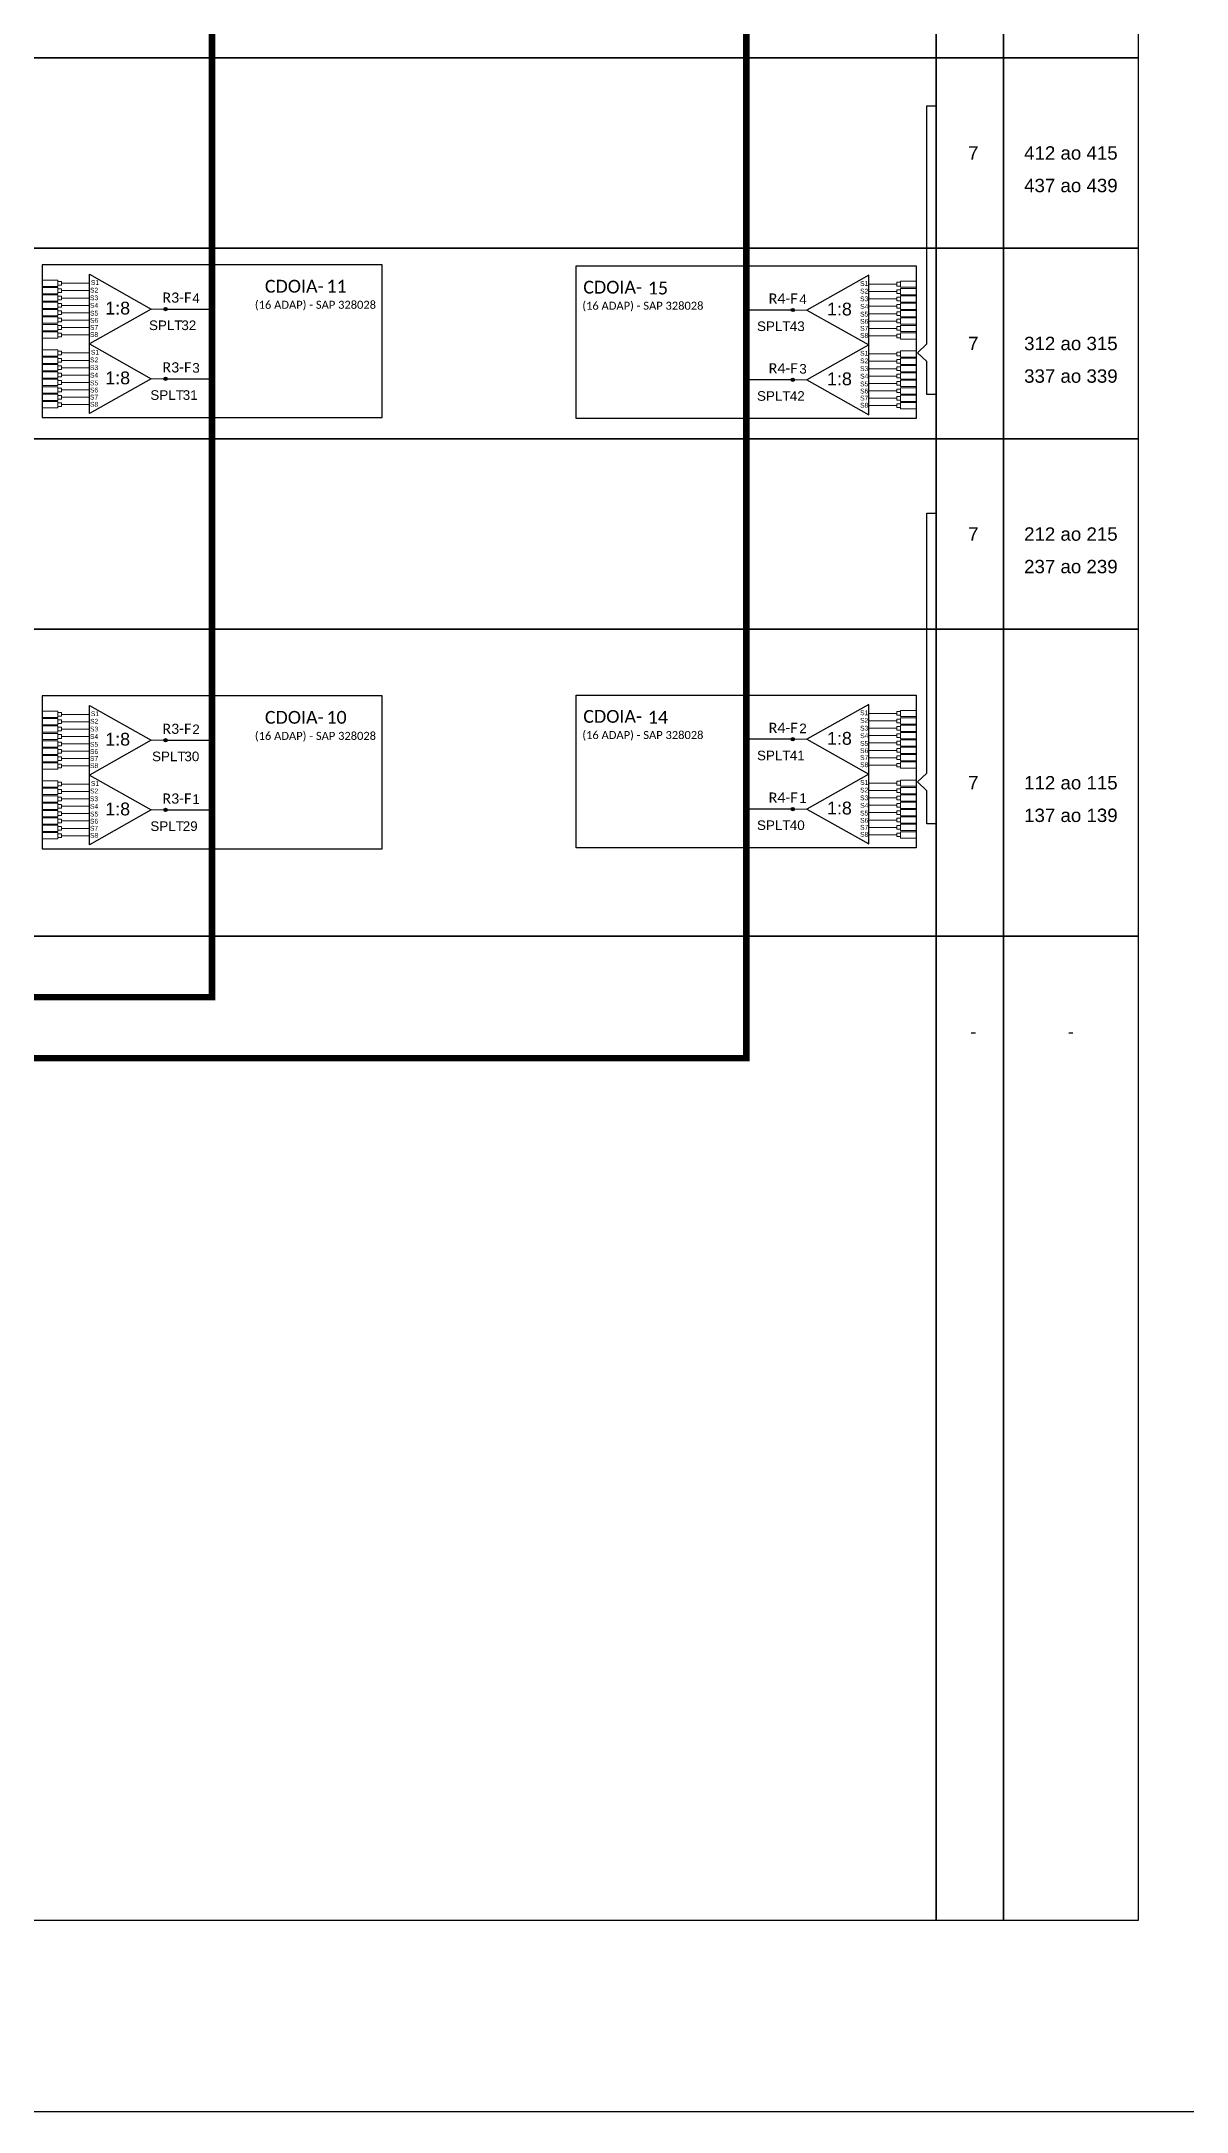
# Model space of a CAD drawing. Extents: x -89 to 2605, y 705 to 1299.
# Drawn here: x 1211.8 to 1369.3, y 705 to 989.6 of the extents above; entities that cross this region are included whole.
import ezdxf
from ezdxf.enums import TextEntityAlignment as Align

# ---------------------------------------------------------------- set-up
doc = ezdxf.new("R2010")
doc.units = 0
doc.styles.add('ARIAL', font='arial.ttf')
doc.styles.add('WMF-Calibri0', font='calibri.ttf')

# ---------------------------------------------------------------- blocks, each defined once
blk = doc.blocks.new('SPLT_1-8_SC-APC')
at = {"color": 1}
blk.add_lwpolyline([(-7.37, -2.1), (-17.04, -7.55), (-7.37, -13), (-7.37, -2.1)], dxfattribs=at)
at = {"color": 3, "lineweight": 0}
for points in [[(-2.99, -3.22), (-2.41, -3.22), (-2.41, -3.8), (-2.99, -3.8)], [(-2.99, -4.38), (-2.41, -4.38), (-2.41, -4.95), (-2.99, -4.95)], [(-2.99, -5.53), (-2.41, -5.53), (-2.41, -6.1), (-2.99, -6.1)], [(-2.99, -6.68), (-2.41, -6.68), (-2.41, -7.26), (-2.99, -7.26)], [(-2.99, -7.84), (-2.41, -7.84), (-2.41, -8.41), (-2.99, -8.41)], [(-2.99, -8.99), (-2.41, -8.99), (-2.41, -9.56), (-2.99, -9.56)], [(-2.99, -10.14), (-2.41, -10.14), (-2.41, -10.72), (-2.99, -10.72)], [(-2.99, -11.3), (-2.41, -11.3), (-2.41, -11.87), (-2.99, -11.87)]]:
    blk.add_lwpolyline(points, close=True, dxfattribs=at)
for points in [[(-2.41, -3.02), (-2.41, -4)], [(-2.41, -3.02), (0, -3.02)], [(-2.99, -3.51), (-7.37, -3.51)], [(-7.37, -4.66), (-2.99, -4.66)], [(-7.37, -5.82), (-2.99, -5.82)], [(-2.41, -4), (0, -4)], [(-2.41, -4.17), (-2.41, -5.16)], [(-2.41, -4.17), (0, -4.17)], [(-2.41, -5.16), (0, -5.16)], [(-2.41, -5.32), (-2.41, -6.31)], [(-2.41, -5.32), (0, -5.32)], [(-2.41, -6.31), (0, -6.31)], [(-7.37, -6.97), (-2.99, -6.97)], [(-7.37, -8.12), (-2.99, -8.12)], [(-7.37, -9.28), (-2.99, -9.28)], [(-2.41, -6.48), (-2.41, -7.46)], [(-2.41, -6.48), (0, -6.48)], [(-2.41, -7.46), (0, -7.46)], [(-2.41, -7.63), (-2.41, -8.62)], [(-2.41, -7.63), (0, -7.63)], [(-2.41, -8.62), (0, -8.62)], [(-2.41, -8.78), (-2.41, -9.77)], [(-2.41, -8.78), (0, -8.78)], [(-7.37, -10.43), (-2.99, -10.43)], [(-7.37, -11.58), (-2.99, -11.58)], [(-2.41, -9.77), (0, -9.77)], [(-2.41, -9.94), (-2.41, -10.92)], [(-2.41, -9.94), (0, -9.94)], [(-2.41, -10.92), (0, -10.92)], [(-2.41, -11.09), (-2.41, -12.08)], [(-2.41, -11.09), (0, -11.09)], [(-2.41, -12.08), (0, -12.08)]]:
    blk.add_lwpolyline(points, dxfattribs=at)
at = {"color": 1, "lineweight": 0}
blk.add_lwpolyline([(-17.04, -7.55), (-19.26, -7.55)], dxfattribs=at)
at = {"color": 1, "style": 'ARIAL'}
for s, height, p in [('S1', 0.75, (-8.74, -3.78)), ('1:8', 2, (-13.91, -8.4)), ('S2', 0.75, (-8.74, -4.97)), ('S3', 0.75, (-8.74, -6.18)), ('S4', 0.75, (-8.74, -7.36)), ('S5', 0.75, (-8.74, -8.57)), ('S6', 0.75, (-8.74, -9.69)), ('S7', 0.75, (-8.74, -10.78)), ('S8', 0.75, (-8.74, -11.9))]:
    blk.add_text(s, height=height, dxfattribs=at).set_placement(p)

msp = doc.modelspace()

# ---------------------------------------------------------------- hatches: boundary and pattern name
h = msp.add_hatch(color=3)
h.dxf.hatch_style = 1
edge = h.paths.add_edge_path()
edge.add_arc((1228.91, 952.84), 0.226, 0, 360)
h = msp.add_hatch(color=3)
h.dxf.hatch_style = 1
edge = h.paths.add_edge_path()
edge.add_arc((1315.15, 952.71), 0.226, 0, 360)
h = msp.add_hatch(color=3)
h.dxf.hatch_style = 1
edge = h.paths.add_edge_path()
edge.add_arc((1228.91, 943.25), 0.226, 0, 360)
h = msp.add_hatch(color=3)
h.dxf.hatch_style = 1
edge = h.paths.add_edge_path()
edge.add_arc((1315.15, 943.12), 0.226, 0, 360)
h = msp.add_hatch(color=3)
h.dxf.hatch_style = 1
edge = h.paths.add_edge_path()
edge.add_arc((1228.91, 893.57), 0.226, 0, 360)
h = msp.add_hatch(color=3)
h.dxf.hatch_style = 1
edge = h.paths.add_edge_path()
edge.add_arc((1315.15, 893.69), 0.226, 0, 360)
h = msp.add_hatch(color=3)
h.dxf.hatch_style = 1
edge = h.paths.add_edge_path()
edge.add_arc((1228.91, 883.98), 0.226, 0, 360)
h = msp.add_hatch(color=3)
h.dxf.hatch_style = 1
edge = h.paths.add_edge_path()
edge.add_arc((1315.15, 884.1), 0.226, 0, 360)

# ---------------------------------------------------------------- linework, layer by layer
for points in [[(1655.48, 1299.02), (816.91, 1299.02), (816.91, 705.02), (1655.48, 705.02), (1655.48, 1299.02)], [(1209.28, 866.62), (1334.87, 866.62), (1334.87, 731.31), (1209.28, 731.31)]]:
    msp.add_lwpolyline(points)
at = {"color": 1}
msp.add_lwpolyline([(1158.94, 836.32, 0.88, 0.88, 0), (1158.94, 849.86, 0.88, 0.88, 0), (1308.77, 849.86, 0.88, 0.88, 0), (1308.77, 1241.86, 0, 0, 0)], format="xyseb", dxfattribs=at)
at = {"color": 30}
msp.add_lwpolyline([(1146.95, 836.32, 0.88, 0.88, 0), (1146.95, 858.22, 0.88, 0.88, 0), (1235.3, 858.22, 0.88, 0.88, 0), (1235.3, 1174.87, 0, 0, 0)], format="xyseb", dxfattribs=at)
for points in [[(1209.28, 1029.59), (1334.87, 1029.59), (1334.87, 987.4), (1209.28, 987.4)], [(1334.87, 1029.59), (1344.13, 1029.59), (1344.13, 987.4), (1334.87, 987.4)], [(1344.13, 1029.59), (1362.65, 1029.59), (1362.65, 987.4), (1344.13, 987.4)], [(1209.28, 987.4), (1334.87, 987.4), (1334.87, 961.2), (1209.28, 961.2)], [(1334.87, 987.4), (1344.13, 987.4), (1344.13, 961.2), (1334.87, 961.2)], [(1344.13, 987.4), (1362.65, 987.4), (1362.65, 961.2), (1344.13, 961.2)], [(1209.28, 961.2), (1334.87, 961.2), (1334.87, 935.01), (1209.28, 935.01)], [(1334.87, 961.2), (1344.13, 961.2), (1344.13, 935.01), (1334.87, 935.01)], [(1344.13, 961.2), (1362.65, 961.2), (1362.65, 935.01), (1344.13, 935.01)], [(1209.28, 935.01), (1334.87, 935.01), (1334.87, 908.81), (1209.28, 908.81)], [(1334.87, 935.01), (1344.13, 935.01), (1344.13, 908.81), (1334.87, 908.81)], [(1344.13, 935.01), (1362.65, 935.01), (1362.65, 908.81), (1344.13, 908.81)], [(1209.28, 908.81), (1334.87, 908.81), (1334.87, 866.62), (1209.28, 866.62)], [(1334.87, 908.81), (1344.13, 908.81), (1344.13, 866.62), (1334.87, 866.62)], [(1344.13, 908.81), (1362.65, 908.81), (1362.65, 866.62), (1344.13, 866.62)], [(1334.87, 866.62), (1344.13, 866.62), (1344.13, 731.31), (1334.87, 731.31)], [(1344.13, 866.62), (1362.65, 866.62), (1362.65, 731.31), (1344.13, 731.31)]]:
    msp.add_lwpolyline(points, close=True)
at = {"color": 3}
for points in [[(1334.89, 941.11), (1333.57, 941.11), (1333.57, 945.64), (1332.31, 946.84), (1333.57, 948.05), (1333.57, 980.77), (1334.89, 980.77)], [(1334.89, 882.09), (1333.57, 882.09), (1333.57, 886.62), (1332.31, 887.83), (1333.57, 889.03), (1333.57, 924.79), (1334.89, 924.79)]]:
    msp.add_lwpolyline(points, dxfattribs=at)
at = {"color": 1}
for points in [[(1258.69, 958.92), (1211.93, 958.92), (1211.93, 937.93), (1258.69, 937.93)], [(1285.38, 958.79), (1332.13, 958.79), (1332.13, 937.79), (1285.38, 937.79)], [(1258.69, 899.65), (1211.93, 899.65), (1211.93, 878.65), (1258.69, 878.65)], [(1285.38, 899.77), (1332.13, 899.77), (1332.13, 878.78), (1285.38, 878.78)]]:
    msp.add_lwpolyline(points, close=True, dxfattribs=at)
at = {"color": 3, "lineweight": 0}
for points in [[(1214.08, 956.83), (1211.96, 956.83)], [(1214.08, 956.83), (1214.08, 955.96)], [(1214.59, 956.39), (1218.44, 956.39)], [(1214.08, 955.96), (1211.96, 955.96)], [(1214.08, 955.81), (1211.96, 955.81)], [(1214.08, 954.94), (1211.96, 954.94)], [(1214.08, 954.8), (1211.96, 954.8)], [(1214.08, 953.93), (1211.96, 953.93)], [(1214.08, 953.78), (1211.96, 953.78)], [(1214.08, 955.81), (1214.08, 954.94)], [(1214.08, 954.8), (1214.08, 953.93)], [(1214.08, 953.78), (1214.08, 952.91)], [(1218.44, 955.38), (1214.59, 955.38)], [(1218.44, 954.36), (1214.59, 954.36)], [(1214.08, 952.91), (1211.96, 952.91)], [(1214.08, 952.77), (1211.96, 952.77)], [(1214.08, 951.9), (1211.96, 951.9)], [(1214.08, 951.75), (1211.96, 951.75)], [(1214.08, 950.89), (1211.96, 950.89)], [(1214.08, 950.74), (1211.96, 950.74)], [(1214.08, 952.77), (1214.08, 951.9)], [(1214.08, 951.75), (1214.08, 950.89)], [(1214.08, 950.74), (1214.08, 949.87)], [(1218.44, 953.35), (1214.59, 953.35)], [(1218.44, 952.33), (1214.59, 952.33)], [(1218.44, 951.32), (1214.59, 951.32)], [(1214.08, 949.87), (1211.96, 949.87)], [(1214.08, 949.72), (1211.96, 949.72)], [(1214.08, 948.86), (1211.96, 948.86)], [(1214.08, 949.72), (1214.08, 948.86)], [(1218.44, 950.3), (1214.59, 950.3)], [(1218.44, 949.29), (1214.59, 949.29)], [(1214.08, 947.24), (1211.96, 947.24)], [(1214.08, 946.37), (1211.96, 946.37)], [(1214.08, 946.22), (1211.96, 946.22)], [(1214.08, 945.35), (1211.96, 945.35)], [(1214.08, 945.21), (1211.96, 945.21)], [(1214.08, 947.24), (1214.08, 946.37)], [(1214.08, 946.22), (1214.08, 945.35)], [(1214.08, 945.21), (1214.08, 944.34)], [(1214.59, 946.8), (1218.44, 946.8)], [(1218.44, 945.79), (1214.59, 945.79)], [(1214.08, 944.34), (1211.96, 944.34)], [(1214.08, 944.19), (1211.96, 944.19)], [(1214.08, 943.33), (1211.96, 943.33)], [(1214.08, 943.18), (1211.96, 943.18)], [(1214.08, 942.31), (1211.96, 942.31)], [(1214.08, 942.16), (1211.96, 942.16)], [(1214.08, 944.19), (1214.08, 943.33)], [(1214.08, 943.18), (1214.08, 942.31)], [(1214.08, 942.16), (1214.08, 941.3)], [(1218.44, 944.77), (1214.59, 944.77)], [(1218.44, 943.76), (1214.59, 943.76)], [(1218.44, 942.74), (1214.59, 942.74)], [(1214.08, 941.3), (1211.96, 941.3)], [(1214.08, 941.15), (1211.96, 941.15)], [(1214.08, 940.28), (1211.96, 940.28)], [(1214.08, 940.13), (1211.96, 940.13)], [(1214.08, 939.27), (1211.96, 939.27)], [(1214.08, 941.15), (1214.08, 940.28)], [(1214.08, 940.13), (1214.08, 939.27)], [(1218.44, 941.73), (1214.59, 941.73)], [(1218.44, 940.72), (1214.59, 940.72)], [(1218.44, 939.7), (1214.59, 939.7)], [(1214.08, 897.55), (1211.96, 897.55)], [(1214.08, 896.69), (1211.96, 896.69)], [(1214.08, 897.55), (1214.08, 896.69)], [(1214.59, 897.12), (1218.44, 897.12)], [(1214.08, 896.54), (1211.96, 896.54)], [(1214.08, 895.67), (1211.96, 895.67)], [(1214.08, 895.52), (1211.96, 895.52)], [(1214.08, 894.66), (1211.96, 894.66)], [(1214.08, 894.51), (1211.96, 894.51)], [(1214.08, 896.54), (1214.08, 895.67)], [(1214.08, 895.52), (1214.08, 894.66)], [(1214.08, 894.51), (1214.08, 893.64)], [(1218.44, 896.1), (1214.59, 896.1)], [(1218.44, 895.09), (1214.59, 895.09)], [(1218.44, 894.08), (1214.59, 894.08)], [(1214.08, 893.64), (1211.96, 893.64)], [(1214.08, 893.5), (1211.96, 893.5)], [(1214.08, 892.63), (1211.96, 892.63)], [(1214.08, 892.48), (1211.96, 892.48)], [(1214.08, 891.61), (1211.96, 891.61)], [(1214.08, 891.47), (1211.96, 891.47)], [(1214.08, 893.5), (1214.08, 892.63)], [(1214.08, 892.48), (1214.08, 891.61)], [(1214.08, 891.47), (1214.08, 890.6)], [(1218.44, 893.06), (1214.59, 893.06)], [(1218.44, 892.05), (1214.59, 892.05)], [(1218.44, 891.03), (1214.59, 891.03)], [(1214.08, 890.6), (1211.96, 890.6)], [(1214.08, 890.45), (1211.96, 890.45)], [(1214.08, 889.58), (1211.96, 889.58)], [(1214.08, 890.45), (1214.08, 889.58)], [(1218.44, 890.02), (1214.59, 890.02)], [(1214.08, 887.96), (1211.96, 887.96)], [(1214.08, 887.1), (1211.96, 887.1)], [(1214.08, 886.95), (1211.96, 886.95)], [(1214.08, 886.08), (1211.96, 886.08)], [(1214.08, 885.94), (1211.96, 885.94)], [(1214.08, 887.96), (1214.08, 887.1)], [(1214.08, 886.95), (1214.08, 886.08)], [(1214.08, 885.94), (1214.08, 885.07)], [(1214.59, 887.53), (1218.44, 887.53)], [(1218.44, 886.52), (1214.59, 886.52)], [(1218.44, 885.5), (1214.59, 885.5)], [(1214.08, 885.07), (1211.96, 885.07)], [(1214.08, 884.92), (1211.96, 884.92)], [(1214.08, 884.05), (1211.96, 884.05)], [(1214.08, 883.91), (1211.96, 883.91)], [(1214.08, 883.04), (1211.96, 883.04)], [(1214.08, 882.89), (1211.96, 882.89)], [(1214.08, 884.92), (1214.08, 884.05)], [(1214.08, 883.91), (1214.08, 883.04)], [(1214.08, 882.89), (1214.08, 882.02)], [(1218.44, 884.49), (1214.59, 884.49)], [(1218.44, 883.47), (1214.59, 883.47)], [(1218.44, 882.46), (1214.59, 882.46)], [(1214.08, 882.02), (1211.96, 882.02)], [(1214.08, 881.88), (1211.96, 881.88)], [(1214.08, 881.01), (1211.96, 881.01)], [(1214.08, 880.86), (1211.96, 880.86)], [(1214.08, 879.99), (1211.96, 879.99)], [(1214.08, 881.88), (1214.08, 881.01)], [(1214.08, 880.86), (1214.08, 879.99)], [(1218.44, 881.44), (1214.59, 881.44)], [(1218.44, 880.43), (1214.59, 880.43)]]:
    msp.add_lwpolyline(points, dxfattribs=at)
for points in [[(1214.59, 956.64), (1214.08, 956.64), (1214.08, 956.14), (1214.59, 956.14)], [(1214.59, 955.63), (1214.08, 955.63), (1214.08, 955.13), (1214.59, 955.13)], [(1214.59, 954.62), (1214.08, 954.62), (1214.08, 954.11), (1214.59, 954.11)], [(1214.59, 953.6), (1214.08, 953.6), (1214.08, 953.1), (1214.59, 953.1)], [(1214.59, 952.59), (1214.08, 952.59), (1214.08, 952.08), (1214.59, 952.08)], [(1214.59, 951.57), (1214.08, 951.57), (1214.08, 951.07), (1214.59, 951.07)], [(1214.59, 950.56), (1214.08, 950.56), (1214.08, 950.05), (1214.59, 950.05)], [(1214.59, 949.54), (1214.08, 949.54), (1214.08, 949.04), (1214.59, 949.04)], [(1214.59, 947.06), (1214.08, 947.06), (1214.08, 946.55), (1214.59, 946.55)], [(1214.59, 946.04), (1214.08, 946.04), (1214.08, 945.54), (1214.59, 945.54)], [(1214.59, 945.03), (1214.08, 945.03), (1214.08, 944.52), (1214.59, 944.52)], [(1214.59, 944.01), (1214.08, 944.01), (1214.08, 943.51), (1214.59, 943.51)], [(1214.59, 943), (1214.08, 943), (1214.08, 942.49), (1214.59, 942.49)], [(1214.59, 941.98), (1214.08, 941.98), (1214.08, 941.48), (1214.59, 941.48)], [(1214.59, 940.97), (1214.08, 940.97), (1214.08, 940.46), (1214.59, 940.46)], [(1214.59, 939.95), (1214.08, 939.95), (1214.08, 939.45), (1214.59, 939.45)], [(1214.59, 897.37), (1214.08, 897.37), (1214.08, 896.87), (1214.59, 896.87)], [(1214.59, 896.36), (1214.08, 896.36), (1214.08, 895.85), (1214.59, 895.85)], [(1214.59, 895.34), (1214.08, 895.34), (1214.08, 894.84), (1214.59, 894.84)], [(1214.59, 894.33), (1214.08, 894.33), (1214.08, 893.82), (1214.59, 893.82)], [(1214.59, 893.31), (1214.08, 893.31), (1214.08, 892.81), (1214.59, 892.81)], [(1214.59, 892.3), (1214.08, 892.3), (1214.08, 891.79), (1214.59, 891.79)], [(1214.59, 891.28), (1214.08, 891.28), (1214.08, 890.78), (1214.59, 890.78)], [(1214.59, 890.27), (1214.08, 890.27), (1214.08, 889.76), (1214.59, 889.76)], [(1214.59, 887.78), (1214.08, 887.78), (1214.08, 887.28), (1214.59, 887.28)], [(1214.59, 886.77), (1214.08, 886.77), (1214.08, 886.26), (1214.59, 886.26)], [(1214.59, 885.75), (1214.08, 885.75), (1214.08, 885.25), (1214.59, 885.25)], [(1214.59, 884.74), (1214.08, 884.74), (1214.08, 884.23), (1214.59, 884.23)], [(1214.59, 883.72), (1214.08, 883.72), (1214.08, 883.22), (1214.59, 883.22)], [(1214.59, 882.71), (1214.08, 882.71), (1214.08, 882.21), (1214.59, 882.21)], [(1214.59, 881.69), (1214.08, 881.69), (1214.08, 881.19), (1214.59, 881.19)], [(1214.59, 880.68), (1214.08, 880.68), (1214.08, 880.18), (1214.59, 880.18)]]:
    msp.add_lwpolyline(points, close=True, dxfattribs=at)
at = {"color": 1}
for points in [[(1218.44, 957.64), (1226.95, 952.84), (1218.44, 948.05), (1218.44, 957.64)], [(1315.15, 952.71), (1308.77, 952.71)], [(1218.44, 948.05), (1226.95, 943.25), (1218.44, 938.46), (1218.44, 948.05)], [(1315.15, 943.12), (1308.77, 943.12)], [(1218.44, 898.36), (1226.95, 893.57), (1218.44, 888.77), (1218.44, 898.36)], [(1315.15, 893.69), (1308.77, 893.69)], [(1218.44, 888.77), (1226.95, 883.98), (1218.44, 879.18), (1218.44, 888.77)], [(1315.15, 884.1), (1308.77, 884.1)]]:
    msp.add_lwpolyline(points, dxfattribs=at)
at = {"color": 1, "lineweight": 0}
for points in [[(1226.95, 952.84), (1228.91, 952.84)], [(1226.95, 943.25), (1228.91, 943.25)], [(1226.95, 893.57), (1228.91, 893.57)], [(1226.95, 883.98), (1228.91, 883.98)]]:
    msp.add_lwpolyline(points, dxfattribs=at)
at = {"color": 30}
for points in [[(1228.91, 952.84), (1235.3, 952.84)], [(1228.91, 943.25), (1235.3, 943.25)], [(1228.91, 893.57), (1235.3, 893.57)], [(1228.91, 883.98), (1235.3, 883.98)]]:
    msp.add_lwpolyline(points, dxfattribs=at)
at = {"color": 3}
for centre in [(1228.91, 952.84), (1315.15, 952.71), (1228.91, 943.25), (1315.15, 943.12), (1228.91, 893.57), (1315.15, 893.69), (1228.91, 883.98), (1315.15, 884.1)]:
    msp.add_circle(centre, 0.226, dxfattribs=at)

# ---------------------------------------------------------------- block references
at = {"color": 3, "xscale": 0.8799999999999999, "yscale": 0.8799999999999999, "zscale": 0.8799999999999999}
for p in [(1332.1, 959.35), (1332.1, 949.76), (1332.1, 900.33), (1332.1, 890.75)]:
    msp.add_blockref('SPLT_1-8_SC-APC', p, dxfattribs=at)

# ---------------------------------------------------------------- texts
at = {"style": 'ARIAL'}
for s, p in [('7', (1339.97, 974.3)), ('412 ao 415', (1353.39, 974.3)), ('437 ao 439', (1353.39, 969.83)), ('7', (1339.97, 948.11)), ('312 ao 315', (1353.39, 948.11)), ('337 ao 339', (1353.39, 943.63)), ('7', (1339.97, 921.91)), ('212 ao 215', (1353.39, 921.91)), ('237 ao 239', (1353.39, 917.44)), ('7', (1339.97, 887.72)), ('112 ao 115', (1353.39, 887.72)), ('137 ao 139', (1353.39, 883.24)), ('-', (1339.97, 853.52)), ('-', (1353.39, 853.52))]:
    msp.add_text(s, height=1.84, dxfattribs=at).set_placement(p, align=Align.MIDDLE_CENTER)
at = {"color": 1}
for s, height, style, p in [('S1', 0.66, 'ARIAL', (1218.65, 956.16)), ('CDOIA-', 1.76, 'WMF-Calibri0', (1242.57, 955.1)), ('CDOIA-', 1.76, 'WMF-Calibri0', (1286.35, 954.97)), ('S3', 0.66, 'ARIAL', (1218.52, 954.05)), ('S2', 0.66, 'ARIAL', (1218.53, 955.11)), ('S4', 0.66, 'ARIAL', (1218.52, 953.01)), ('1:8', 1.76, 'ARIAL', (1220.62, 952.09)), ('R4-F', 1.408, 'WMF-Calibri0', (1311.84, 953.58)), ('S5', 0.66, 'ARIAL', (1218.52, 951.94)), ('S6', 0.66, 'ARIAL', (1218.52, 950.96)), ('S7', 0.66, 'ARIAL', (1218.52, 949.99)), ('S8', 0.66, 'ARIAL', (1218.52, 949.01)), ('S3', 0.66, 'ARIAL', (1218.52, 944.46)), ('S2', 0.66, 'ARIAL', (1218.53, 945.52)), ('S1', 0.66, 'ARIAL', (1218.65, 946.57)), ('R4-F', 1.408, 'WMF-Calibri0', (1311.84, 943.99)), ('S5', 0.66, 'ARIAL', (1218.52, 942.35)), ('S4', 0.66, 'ARIAL', (1218.52, 943.42)), ('1:8', 1.76, 'ARIAL', (1220.62, 942.5)), ('S6', 0.66, 'ARIAL', (1218.52, 941.37)), ('S7', 0.66, 'ARIAL', (1218.52, 940.4)), ('S8', 0.66, 'ARIAL', (1218.52, 939.42)), ('S1', 0.66, 'ARIAL', (1218.65, 896.88)), ('CDOIA-', 1.76, 'WMF-Calibri0', (1242.57, 895.83)), ('CDOIA-', 1.76, 'WMF-Calibri0', (1286.35, 895.96)), ('S3', 0.66, 'ARIAL', (1218.52, 894.77)), ('S2', 0.66, 'ARIAL', (1218.53, 895.84)), ('S4', 0.66, 'ARIAL', (1218.52, 893.74)), ('1:8', 1.76, 'ARIAL', (1220.62, 892.82)), ('R4-F', 1.408, 'WMF-Calibri0', (1311.84, 894.56)), ('S5', 0.66, 'ARIAL', (1218.52, 892.67)), ('S6', 0.66, 'ARIAL', (1218.52, 891.68)), ('S7', 0.66, 'ARIAL', (1218.52, 890.72)), ('S8', 0.66, 'ARIAL', (1218.52, 889.74)), ('S3', 0.66, 'ARIAL', (1218.52, 885.18)), ('S2', 0.66, 'ARIAL', (1218.53, 886.25)), ('S1', 0.66, 'ARIAL', (1218.65, 887.29)), ('R4-F', 1.408, 'WMF-Calibri0', (1311.84, 884.97)), ('S5', 0.66, 'ARIAL', (1218.52, 883.08)), ('S6', 0.66, 'ARIAL', (1218.52, 882.1)), ('S4', 0.66, 'ARIAL', (1218.52, 884.15)), ('1:8', 1.76, 'ARIAL', (1220.62, 883.23)), ('S7', 0.66, 'ARIAL', (1218.52, 881.13)), ('S8', 0.66, 'ARIAL', (1218.52, 880.15))]:
    msp.add_text(s, height=height, dxfattribs=dict(at, style=style)).set_placement(p)
at = {"color": 7, "style": 'WMF-Calibri0'}
for s, p in [('11', (1251.03, 955.1)), ('15', (1295.22, 954.85)), ('10', (1251.03, 895.83)), ('14', (1295.22, 895.84))]:
    msp.add_text(s, height=1.76, dxfattribs=at).set_placement(p)
at = {"color": 30, "style": 'WMF-Calibri0'}
for p in [(1228.48, 953.71), (1228.48, 944.12), (1228.48, 894.43), (1228.48, 884.84)]:
    msp.add_text('R3-F', height=1.408, dxfattribs=at).set_placement(p)
at = {"color": 30, "style": 'ARIAL'}
for s, p in [('4', (1233.1, 953.68)), ('3', (1233.1, 944.09)), ('2', (1233.1, 894.4)), ('1', (1233.1, 884.81))]:
    msp.add_text(s, height=1.32, dxfattribs=at).set_placement(p, align=Align.CENTER)
at = {"color": 1}
for s, height, style, p in [('(16 ADAP) - SAP 328028', 1.1, 'WMF-Calibri0', (1249.52, 952.88)), ('(16 ADAP) - SAP 328028', 1.1, 'WMF-Calibri0', (1294.54, 952.75)), ('4', 1.32, 'ARIAL', (1316.56, 953.54)), ('3', 1.32, 'ARIAL', (1316.56, 943.96)), ('(16 ADAP) - SAP 328028', 1.1, 'WMF-Calibri0', (1249.52, 893.61)), ('(16 ADAP) - SAP 328028', 1.1, 'WMF-Calibri0', (1294.54, 893.73)), ('2', 1.32, 'ARIAL', (1316.56, 894.53)), ('1', 1.32, 'ARIAL', (1316.56, 884.94))]:
    msp.add_text(s, height=height, dxfattribs=dict(at, style=style)).set_placement(p, align=Align.CENTER)
at = {"color": 7, "style": 'ARIAL'}
for s, p in [('SPLT', (1228.94, 949.95)), ('32', (1232.11, 949.95)), ('SPLT', (1312.54, 949.82)), ('43', (1315.77, 949.82)), ('SPLT', (1229.13, 940.36)), ('31', (1232.3, 940.36)), ('SPLT', (1312.54, 940.23)), ('42', (1315.77, 940.23)), ('SPLT', (1229.36, 890.68)), ('30', (1232.53, 890.68)), ('SPLT', (1312.54, 890.81)), ('41', (1315.77, 890.81)), ('SPLT', (1229.13, 881.09)), ('29', (1232.3, 881.09)), ('SPLT', (1312.54, 881.22)), ('40', (1315.77, 881.22))]:
    msp.add_text(s, height=1.32, dxfattribs=at).set_placement(p, align=Align.CENTER)

doc.saveas('drawing.dxf')
